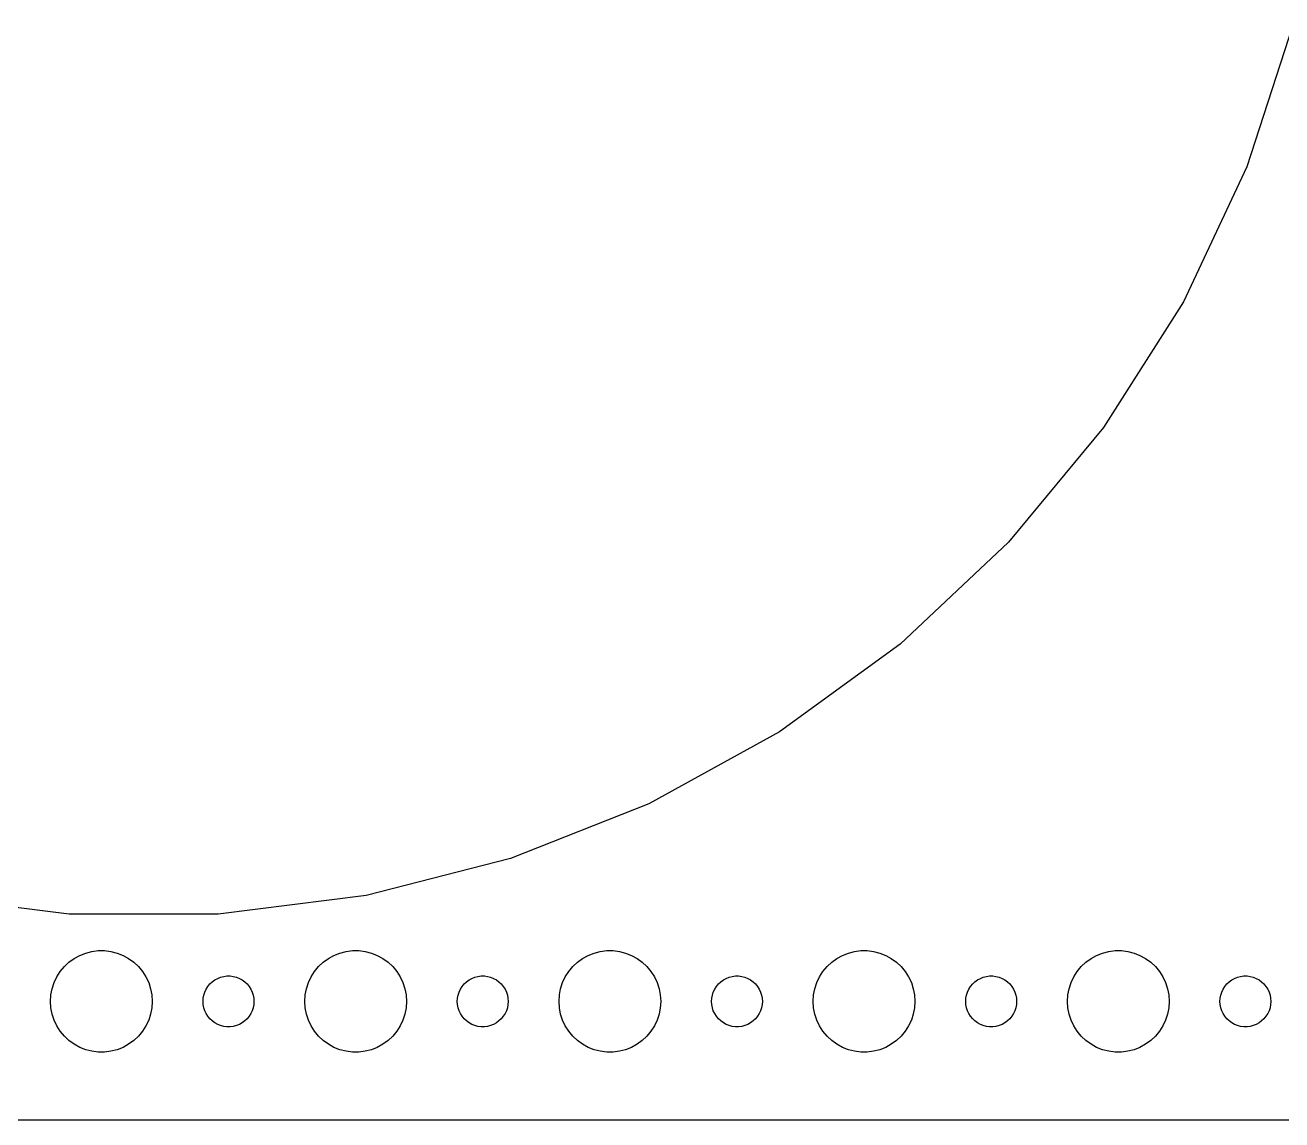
# Model space of a CAD drawing. Header units: metres. Extents: x -374 to 374, y -82 to 82.
# Drawn here: x -297 to -222.8, y -82 to -17.4 of the extents above; entities that cross this region are included whole.
import ezdxf

# ---------------------------------------------------------------- set-up
doc = ezdxf.new("R2010")
doc.units = ezdxf.units.M

msp = doc.modelspace()

# ---------------------------------------------------------------- linework, layer by layer
for p, q in [((-222.199, -17.4083), (-224.916, -25.7687)), ((-224.916, -25.7687), (-228.659, -33.7227)), ((-228.659, -33.7227), (-233.369, -41.145)), ((-233.369, -41.145), (-238.972, -47.9183)), ((-238.972, -47.9183), (-245.38, -53.9359)), ((-245.38, -53.9359), (-252.492, -59.103)), ((-252.492, -59.103), (-260.195, -63.3379)), ((-260.195, -63.3379), (-268.369, -66.574)), ((-268.369, -66.574), (-276.883, -68.7601)), ((-294.395, -69.8619), (-303.117, -68.7601)), ((-276.883, -68.7601), (-285.605, -69.8619)), ((-285.605, -69.8619), (-294.395, -69.8619)), ((-294.412, -72.6885), (-294.107, -72.467)), ((-294.107, -72.467), (-293.777, -72.2855)), ((-293.777, -72.2855), (-293.427, -72.1468)), ((-293.427, -72.1468), (-293.062, -72.0531)), ((-293.062, -72.0531), (-292.688, -72.0059)), ((-292.688, -72.0059), (-292.312, -72.0059)), ((-292.312, -72.0059), (-291.938, -72.0531)), ((-291.938, -72.0531), (-291.573, -72.1468)), ((-291.573, -72.1468), (-291.223, -72.2855)), ((-291.223, -72.2855), (-290.893, -72.467)), ((-290.893, -72.467), (-290.588, -72.6885)), ((-279.412, -72.6885), (-279.107, -72.467)), ((-279.107, -72.467), (-278.777, -72.2855)), ((-278.777, -72.2855), (-278.427, -72.1468)), ((-278.427, -72.1468), (-278.062, -72.0531)), ((-278.062, -72.0531), (-277.688, -72.0059)), ((-277.688, -72.0059), (-277.312, -72.0059)), ((-277.312, -72.0059), (-276.938, -72.0531)), ((-276.938, -72.0531), (-276.573, -72.1468)), ((-276.573, -72.1468), (-276.223, -72.2855)), ((-276.223, -72.2855), (-275.893, -72.467)), ((-275.893, -72.467), (-275.588, -72.6885)), ((-264.412, -72.6885), (-264.107, -72.467)), ((-264.107, -72.467), (-263.777, -72.2855)), ((-263.777, -72.2855), (-263.427, -72.1468)), ((-263.427, -72.1468), (-263.062, -72.0531)), ((-263.062, -72.0531), (-262.688, -72.0059)), ((-262.688, -72.0059), (-262.312, -72.0059)), ((-262.312, -72.0059), (-261.938, -72.0531)), ((-261.938, -72.0531), (-261.573, -72.1468)), ((-261.573, -72.1468), (-261.223, -72.2855)), ((-261.223, -72.2855), (-260.893, -72.467)), ((-260.893, -72.467), (-260.588, -72.6885)), ((-249.412, -72.6885), (-249.107, -72.467)), ((-249.107, -72.467), (-248.777, -72.2855)), ((-248.777, -72.2855), (-248.427, -72.1468)), ((-248.427, -72.1468), (-248.062, -72.0531)), ((-248.062, -72.0531), (-247.688, -72.0059)), ((-247.688, -72.0059), (-247.312, -72.0059)), ((-247.312, -72.0059), (-246.938, -72.0531)), ((-246.938, -72.0531), (-246.573, -72.1468)), ((-246.573, -72.1468), (-246.223, -72.2855)), ((-246.223, -72.2855), (-245.893, -72.467)), ((-245.893, -72.467), (-245.588, -72.6885)), ((-234.412, -72.6885), (-234.107, -72.467)), ((-234.107, -72.467), (-233.777, -72.2855)), ((-233.777, -72.2855), (-233.427, -72.1468)), ((-233.427, -72.1468), (-233.062, -72.0531)), ((-233.062, -72.0531), (-232.688, -72.0059)), ((-232.688, -72.0059), (-232.312, -72.0059)), ((-232.312, -72.0059), (-231.938, -72.0531)), ((-231.938, -72.0531), (-231.573, -72.1468)), ((-231.573, -72.1468), (-231.223, -72.2855)), ((-231.223, -72.2855), (-230.893, -72.467)), ((-230.893, -72.467), (-230.588, -72.6885)), ((-295.129, -73.5547), (-294.927, -73.2366)), ((-294.927, -73.2366), (-294.687, -72.9464)), ((-294.687, -72.9464), (-294.412, -72.6885)), ((-290.588, -72.6885), (-290.313, -72.9464)), ((-290.313, -72.9464), (-290.073, -73.2366)), ((-290.073, -73.2366), (-289.871, -73.5547)), ((-280.129, -73.5547), (-279.927, -73.2366)), ((-279.927, -73.2366), (-279.687, -72.9464)), ((-279.687, -72.9464), (-279.412, -72.6885)), ((-275.588, -72.6885), (-275.313, -72.9464)), ((-275.313, -72.9464), (-275.073, -73.2366)), ((-275.073, -73.2366), (-274.871, -73.5547)), ((-265.129, -73.5547), (-264.927, -73.2366)), ((-264.927, -73.2366), (-264.687, -72.9464)), ((-264.687, -72.9464), (-264.412, -72.6885)), ((-260.588, -72.6885), (-260.313, -72.9464)), ((-260.313, -72.9464), (-260.073, -73.2366)), ((-260.073, -73.2366), (-259.871, -73.5547)), ((-250.129, -73.5547), (-249.927, -73.2366)), ((-249.927, -73.2366), (-249.687, -72.9464)), ((-249.687, -72.9464), (-249.412, -72.6885)), ((-245.588, -72.6885), (-245.313, -72.9464)), ((-245.313, -72.9464), (-245.073, -73.2366)), ((-245.073, -73.2366), (-244.871, -73.5547)), ((-235.129, -73.5547), (-234.927, -73.2366)), ((-234.927, -73.2366), (-234.687, -72.9464)), ((-234.687, -72.9464), (-234.412, -72.6885)), ((-230.588, -72.6885), (-230.313, -72.9464)), ((-230.313, -72.9464), (-230.073, -73.2366)), ((-230.073, -73.2366), (-229.871, -73.5547)), ((-295.406, -74.2539), (-295.289, -73.8956)), ((-295.289, -73.8956), (-295.129, -73.5547)), ((-289.871, -73.5547), (-289.711, -73.8956)), ((-289.711, -73.8956), (-289.594, -74.2539)), ((-286.314, -74.2774), (-286.214, -74.1183)), ((-286.214, -74.1183), (-286.093, -73.9732)), ((-286.093, -73.9732), (-285.956, -73.8442)), ((-285.956, -73.8442), (-285.804, -73.7335)), ((-285.804, -73.7335), (-285.639, -73.6428)), ((-285.639, -73.6428), (-285.464, -73.5734)), ((-285.464, -73.5734), (-285.281, -73.5266)), ((-285.281, -73.5266), (-285.094, -73.503)), ((-285.094, -73.503), (-284.906, -73.503)), ((-284.906, -73.503), (-284.719, -73.5266)), ((-284.719, -73.5266), (-284.536, -73.5734)), ((-284.536, -73.5734), (-284.361, -73.6428)), ((-284.361, -73.6428), (-284.196, -73.7335)), ((-284.196, -73.7335), (-284.044, -73.8442)), ((-284.044, -73.8442), (-283.907, -73.9732)), ((-283.907, -73.9732), (-283.786, -74.1183)), ((-283.786, -74.1183), (-283.686, -74.2774)), ((-280.406, -74.2539), (-280.289, -73.8956)), ((-280.289, -73.8956), (-280.129, -73.5547)), ((-274.871, -73.5547), (-274.711, -73.8956)), ((-274.711, -73.8956), (-274.594, -74.2539)), ((-271.314, -74.2774), (-271.214, -74.1183)), ((-271.214, -74.1183), (-271.093, -73.9732)), ((-271.093, -73.9732), (-270.956, -73.8442)), ((-270.956, -73.8442), (-270.804, -73.7335)), ((-270.804, -73.7335), (-270.639, -73.6428)), ((-270.639, -73.6428), (-270.464, -73.5734)), ((-270.464, -73.5734), (-270.281, -73.5266)), ((-270.281, -73.5266), (-270.094, -73.503)), ((-270.094, -73.503), (-269.906, -73.503)), ((-269.906, -73.503), (-269.719, -73.5266)), ((-269.719, -73.5266), (-269.536, -73.5734)), ((-269.536, -73.5734), (-269.361, -73.6428)), ((-269.361, -73.6428), (-269.196, -73.7335)), ((-269.196, -73.7335), (-269.044, -73.8442)), ((-269.044, -73.8442), (-268.907, -73.9732)), ((-268.907, -73.9732), (-268.786, -74.1183)), ((-268.786, -74.1183), (-268.686, -74.2774)), ((-265.406, -74.2539), (-265.289, -73.8956)), ((-265.289, -73.8956), (-265.129, -73.5547)), ((-259.871, -73.5547), (-259.711, -73.8956)), ((-259.711, -73.8956), (-259.594, -74.2539)), ((-256.314, -74.2774), (-256.214, -74.1183)), ((-256.214, -74.1183), (-256.093, -73.9732)), ((-256.093, -73.9732), (-255.956, -73.8442)), ((-255.956, -73.8442), (-255.804, -73.7335)), ((-255.804, -73.7335), (-255.639, -73.6428)), ((-255.639, -73.6428), (-255.464, -73.5734)), ((-255.464, -73.5734), (-255.281, -73.5266)), ((-255.281, -73.5266), (-255.094, -73.503)), ((-255.094, -73.503), (-254.906, -73.503)), ((-254.906, -73.503), (-254.719, -73.5266)), ((-254.719, -73.5266), (-254.536, -73.5734)), ((-254.536, -73.5734), (-254.361, -73.6428)), ((-254.361, -73.6428), (-254.196, -73.7335)), ((-254.196, -73.7335), (-254.044, -73.8442)), ((-254.044, -73.8442), (-253.907, -73.9732)), ((-253.907, -73.9732), (-253.786, -74.1183)), ((-253.786, -74.1183), (-253.686, -74.2774)), ((-250.406, -74.2539), (-250.289, -73.8956)), ((-250.289, -73.8956), (-250.129, -73.5547)), ((-244.871, -73.5547), (-244.711, -73.8956)), ((-244.711, -73.8956), (-244.594, -74.2539)), ((-241.314, -74.2774), (-241.214, -74.1183)), ((-241.214, -74.1183), (-241.093, -73.9732)), ((-241.093, -73.9732), (-240.956, -73.8442)), ((-240.956, -73.8442), (-240.804, -73.7335)), ((-240.804, -73.7335), (-240.639, -73.6428)), ((-240.639, -73.6428), (-240.464, -73.5734)), ((-240.464, -73.5734), (-240.281, -73.5266)), ((-240.281, -73.5266), (-240.094, -73.503)), ((-240.094, -73.503), (-239.906, -73.503)), ((-239.906, -73.503), (-239.719, -73.5266)), ((-239.719, -73.5266), (-239.536, -73.5734)), ((-239.536, -73.5734), (-239.361, -73.6428)), ((-239.361, -73.6428), (-239.196, -73.7335)), ((-239.196, -73.7335), (-239.044, -73.8442)), ((-239.044, -73.8442), (-238.907, -73.9732)), ((-238.907, -73.9732), (-238.786, -74.1183)), ((-238.786, -74.1183), (-238.686, -74.2774)), ((-235.406, -74.2539), (-235.289, -73.8956)), ((-235.289, -73.8956), (-235.129, -73.5547)), ((-229.871, -73.5547), (-229.711, -73.8956)), ((-229.711, -73.8956), (-229.594, -74.2539)), ((-226.314, -74.2774), (-226.214, -74.1183)), ((-226.214, -74.1183), (-226.093, -73.9732)), ((-226.093, -73.9732), (-225.956, -73.8442)), ((-225.956, -73.8442), (-225.804, -73.7335)), ((-225.804, -73.7335), (-225.639, -73.6428)), ((-225.639, -73.6428), (-225.464, -73.5734)), ((-225.464, -73.5734), (-225.281, -73.5266)), ((-225.281, -73.5266), (-225.094, -73.503)), ((-225.094, -73.503), (-224.906, -73.503)), ((-224.906, -73.503), (-224.719, -73.5266)), ((-224.719, -73.5266), (-224.536, -73.5734)), ((-224.536, -73.5734), (-224.361, -73.6428)), ((-224.361, -73.6428), (-224.196, -73.7335)), ((-224.196, -73.7335), (-224.044, -73.8442)), ((-224.044, -73.8442), (-223.907, -73.9732)), ((-223.907, -73.9732), (-223.786, -74.1183)), ((-223.786, -74.1183), (-223.686, -74.2774)), ((-295.5, -75), (-295.476, -74.624)), ((-295.476, -74.624), (-295.406, -74.2539)), ((-289.594, -74.2539), (-289.524, -74.624)), ((-289.524, -74.624), (-289.5, -75)), ((-286.5, -75), (-286.488, -74.812)), ((-286.488, -74.812), (-286.453, -74.627)), ((-286.453, -74.627), (-286.395, -74.4478)), ((-286.395, -74.4478), (-286.314, -74.2774)), ((-283.686, -74.2774), (-283.605, -74.4478)), ((-283.605, -74.4478), (-283.547, -74.627)), ((-283.547, -74.627), (-283.512, -74.812)), ((-283.512, -74.812), (-283.5, -75)), ((-280.5, -75), (-280.476, -74.624)), ((-280.476, -74.624), (-280.406, -74.2539)), ((-274.594, -74.2539), (-274.524, -74.624)), ((-274.524, -74.624), (-274.5, -75)), ((-271.5, -75), (-271.488, -74.812)), ((-271.488, -74.812), (-271.453, -74.627)), ((-271.453, -74.627), (-271.395, -74.4478)), ((-271.395, -74.4478), (-271.314, -74.2774)), ((-268.686, -74.2774), (-268.605, -74.4478)), ((-268.605, -74.4478), (-268.547, -74.627)), ((-268.547, -74.627), (-268.512, -74.812)), ((-268.512, -74.812), (-268.5, -75)), ((-265.5, -75), (-265.476, -74.624)), ((-265.476, -74.624), (-265.406, -74.2539)), ((-259.594, -74.2539), (-259.524, -74.624)), ((-259.524, -74.624), (-259.5, -75)), ((-256.5, -75), (-256.488, -74.812)), ((-256.488, -74.812), (-256.453, -74.627)), ((-256.453, -74.627), (-256.395, -74.4478)), ((-256.395, -74.4478), (-256.314, -74.2774)), ((-253.686, -74.2774), (-253.605, -74.4478)), ((-253.605, -74.4478), (-253.547, -74.627)), ((-253.547, -74.627), (-253.512, -74.812)), ((-253.512, -74.812), (-253.5, -75)), ((-250.5, -75), (-250.476, -74.624)), ((-250.476, -74.624), (-250.406, -74.2539)), ((-244.594, -74.2539), (-244.524, -74.624)), ((-244.524, -74.624), (-244.5, -75)), ((-241.5, -75), (-241.488, -74.812)), ((-241.488, -74.812), (-241.453, -74.627)), ((-241.453, -74.627), (-241.395, -74.4478)), ((-241.395, -74.4478), (-241.314, -74.2774)), ((-238.686, -74.2774), (-238.605, -74.4478)), ((-238.605, -74.4478), (-238.547, -74.627)), ((-238.547, -74.627), (-238.512, -74.812)), ((-238.512, -74.812), (-238.5, -75)), ((-235.5, -75), (-235.476, -74.624)), ((-235.476, -74.624), (-235.406, -74.2539)), ((-229.594, -74.2539), (-229.524, -74.624)), ((-229.524, -74.624), (-229.5, -75)), ((-226.5, -75), (-226.488, -74.812)), ((-226.488, -74.812), (-226.453, -74.627)), ((-226.453, -74.627), (-226.395, -74.4478)), ((-226.395, -74.4478), (-226.314, -74.2774)), ((-223.686, -74.2774), (-223.605, -74.4478)), ((-223.605, -74.4478), (-223.547, -74.627)), ((-223.547, -74.627), (-223.512, -74.812)), ((-223.512, -74.812), (-223.5, -75)), ((-295.476, -75.376), (-295.5, -75)), ((-295.406, -75.7461), (-295.476, -75.376)), ((-289.524, -75.376), (-289.594, -75.7461)), ((-289.5, -75), (-289.524, -75.376)), ((-286.488, -75.188), (-286.5, -75)), ((-286.453, -75.373), (-286.488, -75.188)), ((-286.395, -75.5522), (-286.453, -75.373)), ((-286.314, -75.7226), (-286.395, -75.5522)), ((-283.605, -75.5522), (-283.686, -75.7226)), ((-283.547, -75.373), (-283.605, -75.5522)), ((-283.512, -75.188), (-283.547, -75.373)), ((-283.5, -75), (-283.512, -75.188)), ((-280.476, -75.376), (-280.5, -75)), ((-280.406, -75.7461), (-280.476, -75.376)), ((-274.524, -75.376), (-274.594, -75.7461)), ((-274.5, -75), (-274.524, -75.376)), ((-271.488, -75.188), (-271.5, -75)), ((-271.453, -75.373), (-271.488, -75.188)), ((-271.395, -75.5522), (-271.453, -75.373)), ((-271.314, -75.7226), (-271.395, -75.5522)), ((-268.605, -75.5522), (-268.686, -75.7226)), ((-268.547, -75.373), (-268.605, -75.5522)), ((-268.512, -75.188), (-268.547, -75.373)), ((-268.5, -75), (-268.512, -75.188)), ((-265.476, -75.376), (-265.5, -75)), ((-265.406, -75.7461), (-265.476, -75.376)), ((-259.524, -75.376), (-259.594, -75.7461)), ((-259.5, -75), (-259.524, -75.376)), ((-256.488, -75.188), (-256.5, -75)), ((-256.453, -75.373), (-256.488, -75.188)), ((-256.395, -75.5522), (-256.453, -75.373)), ((-256.314, -75.7226), (-256.395, -75.5522)), ((-253.605, -75.5522), (-253.686, -75.7226)), ((-253.547, -75.373), (-253.605, -75.5522)), ((-253.512, -75.188), (-253.547, -75.373)), ((-253.5, -75), (-253.512, -75.188)), ((-250.476, -75.376), (-250.5, -75)), ((-250.406, -75.7461), (-250.476, -75.376)), ((-244.524, -75.376), (-244.594, -75.7461)), ((-244.5, -75), (-244.524, -75.376)), ((-241.488, -75.188), (-241.5, -75)), ((-241.453, -75.373), (-241.488, -75.188)), ((-241.395, -75.5522), (-241.453, -75.373)), ((-241.314, -75.7226), (-241.395, -75.5522)), ((-238.605, -75.5522), (-238.686, -75.7226)), ((-238.547, -75.373), (-238.605, -75.5522)), ((-238.512, -75.188), (-238.547, -75.373)), ((-238.5, -75), (-238.512, -75.188)), ((-235.476, -75.376), (-235.5, -75)), ((-235.406, -75.7461), (-235.476, -75.376)), ((-229.524, -75.376), (-229.594, -75.7461)), ((-229.5, -75), (-229.524, -75.376)), ((-226.488, -75.188), (-226.5, -75)), ((-226.453, -75.373), (-226.488, -75.188)), ((-226.395, -75.5522), (-226.453, -75.373)), ((-226.314, -75.7226), (-226.395, -75.5522)), ((-223.605, -75.5522), (-223.686, -75.7226)), ((-223.547, -75.373), (-223.605, -75.5522)), ((-223.512, -75.188), (-223.547, -75.373)), ((-223.5, -75), (-223.512, -75.188)), ((-295.289, -76.1044), (-295.406, -75.7461)), ((-295.129, -76.4453), (-295.289, -76.1044)), ((-289.711, -76.1044), (-289.871, -76.4453)), ((-289.594, -75.7461), (-289.711, -76.1044)), ((-286.214, -75.8817), (-286.314, -75.7226)), ((-286.093, -76.0268), (-286.214, -75.8817)), ((-285.956, -76.1558), (-286.093, -76.0268)), ((-285.804, -76.2665), (-285.956, -76.1558)), ((-285.639, -76.3572), (-285.804, -76.2665)), ((-285.464, -76.4266), (-285.639, -76.3572)), ((-284.361, -76.3572), (-284.536, -76.4266)), ((-284.196, -76.2665), (-284.361, -76.3572)), ((-284.044, -76.1558), (-284.196, -76.2665)), ((-283.907, -76.0268), (-284.044, -76.1558)), ((-283.786, -75.8817), (-283.907, -76.0268)), ((-283.686, -75.7226), (-283.786, -75.8817)), ((-280.289, -76.1044), (-280.406, -75.7461)), ((-280.129, -76.4453), (-280.289, -76.1044)), ((-274.711, -76.1044), (-274.871, -76.4453)), ((-274.594, -75.7461), (-274.711, -76.1044)), ((-271.214, -75.8817), (-271.314, -75.7226)), ((-271.093, -76.0268), (-271.214, -75.8817)), ((-270.956, -76.1558), (-271.093, -76.0268)), ((-270.804, -76.2665), (-270.956, -76.1558)), ((-270.639, -76.3572), (-270.804, -76.2665)), ((-270.464, -76.4266), (-270.639, -76.3572)), ((-269.361, -76.3572), (-269.536, -76.4266)), ((-269.196, -76.2665), (-269.361, -76.3572)), ((-269.044, -76.1558), (-269.196, -76.2665)), ((-268.907, -76.0268), (-269.044, -76.1558)), ((-268.786, -75.8817), (-268.907, -76.0268)), ((-268.686, -75.7226), (-268.786, -75.8817)), ((-265.289, -76.1044), (-265.406, -75.7461)), ((-265.129, -76.4453), (-265.289, -76.1044)), ((-259.711, -76.1044), (-259.871, -76.4453)), ((-259.594, -75.7461), (-259.711, -76.1044)), ((-256.214, -75.8817), (-256.314, -75.7226)), ((-256.093, -76.0268), (-256.214, -75.8817)), ((-255.956, -76.1558), (-256.093, -76.0268)), ((-255.804, -76.2665), (-255.956, -76.1558)), ((-255.639, -76.3572), (-255.804, -76.2665)), ((-255.464, -76.4266), (-255.639, -76.3572)), ((-254.361, -76.3572), (-254.536, -76.4266)), ((-254.196, -76.2665), (-254.361, -76.3572)), ((-254.044, -76.1558), (-254.196, -76.2665)), ((-253.907, -76.0268), (-254.044, -76.1558)), ((-253.786, -75.8817), (-253.907, -76.0268)), ((-253.686, -75.7226), (-253.786, -75.8817)), ((-250.289, -76.1044), (-250.406, -75.7461)), ((-250.129, -76.4453), (-250.289, -76.1044)), ((-244.711, -76.1044), (-244.871, -76.4453)), ((-244.594, -75.7461), (-244.711, -76.1044)), ((-241.214, -75.8817), (-241.314, -75.7226)), ((-241.093, -76.0268), (-241.214, -75.8817)), ((-240.956, -76.1558), (-241.093, -76.0268)), ((-240.804, -76.2665), (-240.956, -76.1558)), ((-240.639, -76.3572), (-240.804, -76.2665)), ((-240.464, -76.4266), (-240.639, -76.3572)), ((-239.361, -76.3572), (-239.536, -76.4266)), ((-239.196, -76.2665), (-239.361, -76.3572)), ((-239.044, -76.1558), (-239.196, -76.2665)), ((-238.907, -76.0268), (-239.044, -76.1558)), ((-238.786, -75.8817), (-238.907, -76.0268)), ((-238.686, -75.7226), (-238.786, -75.8817)), ((-235.289, -76.1044), (-235.406, -75.7461)), ((-235.129, -76.4453), (-235.289, -76.1044)), ((-229.711, -76.1044), (-229.871, -76.4453)), ((-229.594, -75.7461), (-229.711, -76.1044)), ((-226.214, -75.8817), (-226.314, -75.7226)), ((-226.093, -76.0268), (-226.214, -75.8817)), ((-225.956, -76.1558), (-226.093, -76.0268)), ((-225.804, -76.2665), (-225.956, -76.1558)), ((-225.639, -76.3572), (-225.804, -76.2665)), ((-225.464, -76.4266), (-225.639, -76.3572)), ((-224.361, -76.3572), (-224.536, -76.4266)), ((-224.196, -76.2665), (-224.361, -76.3572)), ((-224.044, -76.1558), (-224.196, -76.2665)), ((-223.907, -76.0268), (-224.044, -76.1558)), ((-223.786, -75.8817), (-223.907, -76.0268)), ((-223.686, -75.7226), (-223.786, -75.8817)), ((-294.927, -76.7634), (-295.129, -76.4453)), ((-294.687, -77.0536), (-294.927, -76.7634)), ((-294.412, -77.3115), (-294.687, -77.0536)), ((-290.313, -77.0536), (-290.588, -77.3115)), ((-290.073, -76.7634), (-290.313, -77.0536)), ((-289.871, -76.4453), (-290.073, -76.7634)), ((-285.281, -76.4734), (-285.464, -76.4266)), ((-285.094, -76.497), (-285.281, -76.4734)), ((-284.906, -76.497), (-285.094, -76.497)), ((-284.719, -76.4734), (-284.906, -76.497)), ((-284.536, -76.4266), (-284.719, -76.4734)), ((-279.927, -76.7634), (-280.129, -76.4453)), ((-279.687, -77.0536), (-279.927, -76.7634)), ((-279.412, -77.3115), (-279.687, -77.0536)), ((-275.313, -77.0536), (-275.588, -77.3115)), ((-275.073, -76.7634), (-275.313, -77.0536)), ((-274.871, -76.4453), (-275.073, -76.7634)), ((-270.281, -76.4734), (-270.464, -76.4266)), ((-270.094, -76.497), (-270.281, -76.4734)), ((-269.906, -76.497), (-270.094, -76.497)), ((-269.719, -76.4734), (-269.906, -76.497)), ((-269.536, -76.4266), (-269.719, -76.4734)), ((-264.927, -76.7634), (-265.129, -76.4453)), ((-264.687, -77.0536), (-264.927, -76.7634)), ((-264.412, -77.3115), (-264.687, -77.0536)), ((-260.313, -77.0536), (-260.588, -77.3115)), ((-260.073, -76.7634), (-260.313, -77.0536)), ((-259.871, -76.4453), (-260.073, -76.7634)), ((-255.281, -76.4734), (-255.464, -76.4266)), ((-255.094, -76.497), (-255.281, -76.4734)), ((-254.906, -76.497), (-255.094, -76.497)), ((-254.719, -76.4734), (-254.906, -76.497)), ((-254.536, -76.4266), (-254.719, -76.4734)), ((-249.927, -76.7634), (-250.129, -76.4453)), ((-249.687, -77.0536), (-249.927, -76.7634)), ((-249.412, -77.3115), (-249.687, -77.0536)), ((-245.313, -77.0536), (-245.588, -77.3115)), ((-245.073, -76.7634), (-245.313, -77.0536)), ((-244.871, -76.4453), (-245.073, -76.7634)), ((-240.281, -76.4734), (-240.464, -76.4266)), ((-240.094, -76.497), (-240.281, -76.4734)), ((-239.906, -76.497), (-240.094, -76.497)), ((-239.719, -76.4734), (-239.906, -76.497)), ((-239.536, -76.4266), (-239.719, -76.4734)), ((-234.927, -76.7634), (-235.129, -76.4453)), ((-234.687, -77.0536), (-234.927, -76.7634)), ((-234.412, -77.3115), (-234.687, -77.0536)), ((-230.313, -77.0536), (-230.588, -77.3115)), ((-230.073, -76.7634), (-230.313, -77.0536)), ((-229.871, -76.4453), (-230.073, -76.7634)), ((-225.281, -76.4734), (-225.464, -76.4266)), ((-225.094, -76.497), (-225.281, -76.4734)), ((-224.906, -76.497), (-225.094, -76.497)), ((-224.719, -76.4734), (-224.906, -76.497)), ((-224.536, -76.4266), (-224.719, -76.4734)), ((-294.107, -77.533), (-294.412, -77.3115)), ((-293.777, -77.7145), (-294.107, -77.533)), ((-293.427, -77.8532), (-293.777, -77.7145)), ((-293.062, -77.9469), (-293.427, -77.8532)), ((-291.573, -77.8532), (-291.938, -77.9469)), ((-291.223, -77.7145), (-291.573, -77.8532)), ((-290.893, -77.533), (-291.223, -77.7145)), ((-290.588, -77.3115), (-290.893, -77.533)), ((-279.107, -77.533), (-279.412, -77.3115)), ((-278.777, -77.7145), (-279.107, -77.533)), ((-278.427, -77.8532), (-278.777, -77.7145)), ((-278.062, -77.9469), (-278.427, -77.8532)), ((-276.573, -77.8532), (-276.938, -77.9469)), ((-276.223, -77.7145), (-276.573, -77.8532)), ((-275.893, -77.533), (-276.223, -77.7145)), ((-275.588, -77.3115), (-275.893, -77.533)), ((-264.107, -77.533), (-264.412, -77.3115)), ((-263.777, -77.7145), (-264.107, -77.533)), ((-263.427, -77.8532), (-263.777, -77.7145)), ((-263.062, -77.9469), (-263.427, -77.8532)), ((-261.573, -77.8532), (-261.938, -77.9469)), ((-261.223, -77.7145), (-261.573, -77.8532)), ((-260.893, -77.533), (-261.223, -77.7145)), ((-260.588, -77.3115), (-260.893, -77.533)), ((-249.107, -77.533), (-249.412, -77.3115)), ((-248.777, -77.7145), (-249.107, -77.533)), ((-248.427, -77.8532), (-248.777, -77.7145)), ((-248.062, -77.9469), (-248.427, -77.8532)), ((-246.573, -77.8532), (-246.938, -77.9469)), ((-246.223, -77.7145), (-246.573, -77.8532)), ((-245.893, -77.533), (-246.223, -77.7145)), ((-245.588, -77.3115), (-245.893, -77.533)), ((-234.107, -77.533), (-234.412, -77.3115)), ((-233.777, -77.7145), (-234.107, -77.533)), ((-233.427, -77.8532), (-233.777, -77.7145)), ((-233.062, -77.9469), (-233.427, -77.8532)), ((-231.573, -77.8532), (-231.938, -77.9469)), ((-231.223, -77.7145), (-231.573, -77.8532)), ((-230.893, -77.533), (-231.223, -77.7145)), ((-230.588, -77.3115), (-230.893, -77.533)), ((-292.688, -77.9941), (-293.062, -77.9469)), ((-292.312, -77.9941), (-292.688, -77.9941)), ((-291.938, -77.9469), (-292.312, -77.9941)), ((-277.688, -77.9941), (-278.062, -77.9469)), ((-277.312, -77.9941), (-277.688, -77.9941)), ((-276.938, -77.9469), (-277.312, -77.9941)), ((-262.688, -77.9941), (-263.062, -77.9469)), ((-262.312, -77.9941), (-262.688, -77.9941)), ((-261.938, -77.9469), (-262.312, -77.9941)), ((-247.688, -77.9941), (-248.062, -77.9469)), ((-247.312, -77.9941), (-247.688, -77.9941)), ((-246.938, -77.9469), (-247.312, -77.9941)), ((-232.688, -77.9941), (-233.062, -77.9469)), ((-232.312, -77.9941), (-232.688, -77.9941)), ((-231.938, -77.9469), (-232.312, -77.9941)), ((-369.814, -81.9901), (369.814, -81.9901))]:
    msp.add_line(p, q)

doc.saveas('drawing.dxf')
